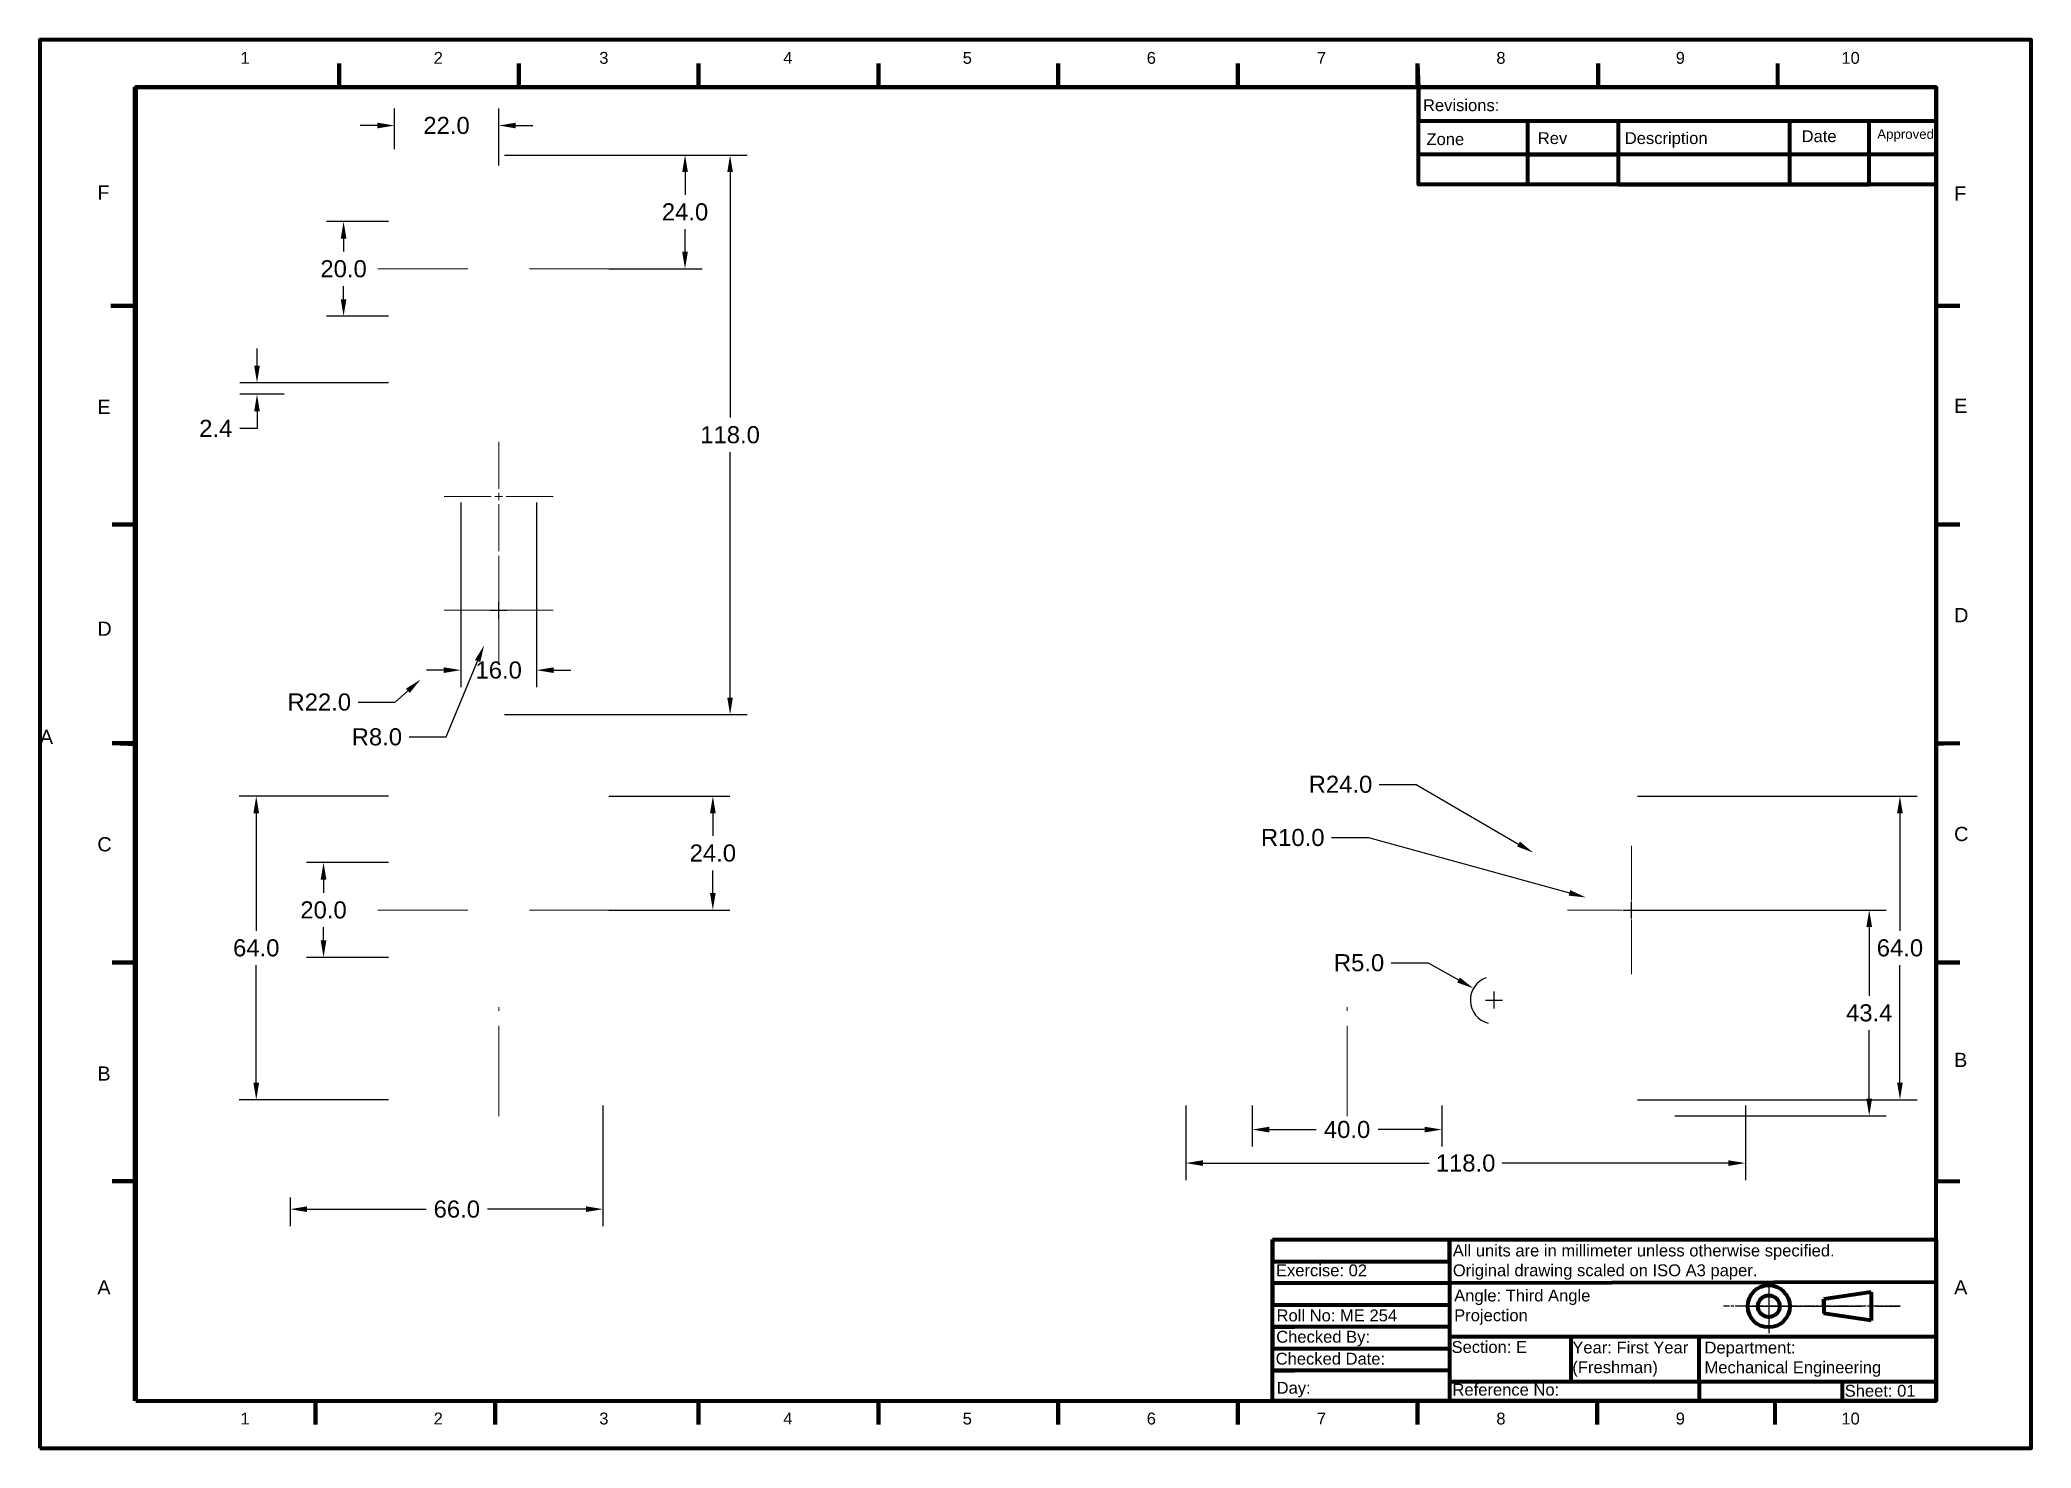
# Paper-space layout 'Layout1' of a CAD drawing. Header units: millimetres. Extents: x -5 to 415, y -10 to 287.
import ezdxf

# ---------------------------------------------------------------- set-up
doc = ezdxf.new("R2010")
doc.units = ezdxf.units.MM
doc.linetypes.add('ACAD_ISO08W100', pattern=[36, 24, -3, 6, -3])
doc.linetypes.add('CENTER2', pattern=[28.575000000000003, 19.05, -3.175, 3.175, -3.175])
doc.layers.get('0').update_dxf_attribs({"color": 250})
for name, color, linetype, lineweight in [('Border', 250, 'Continuous', 70), ('Centre', 1, 'CENTER2', 15), ('Dim', 251, 'Continuous', 15)]:
    doc.layers.add(name, color=color, linetype=linetype, lineweight=lineweight)
doc.layers.add('proj', color=1, linetype='ACAD_ISO08W100')
doc.styles.get("Standard").update_dxf_attribs({"font": 'arial.ttf'})
doc.dimstyles.get("Standard").update_dxf_attribs({"dimscale": 20, "dimtxt": 0.18, "dimasz": 0.18, "dimexe": 0.18, "dimexo": 0.0625, "dimgap": 0.09, "dimtad": 0, "dimtih": 1, "dimtoh": 1, "dimdec": 1, "dimzin": 0, "dimdsep": 46, "dimtxsty": 'Standard', "dimcen": 0.09, "dimadec": 0, "dimazin": 0, "dimtfac": 1, "dimtdec": 1, "dimtofl": 0, "dimtmove": 0, "dimatfit": 3, "dimfxl": 1, "dimtolj": 1, "dimtzin": 0, "dimarcsym": 0})

# ---------------------------------------------------------------- blocks, each defined once
blk = doc.blocks.new('*U13')
at = {"layer": 'Centre', "color": 0, "linetype": 'CENTER2', "transparency": 16777216}
for p, q in [((0, 1.6), (0, 11.5)), ((-11.5, 0), (-1.6, 0)), ((1.6, 0), (11.5, 0)), ((0, -11.5), (0, -1.6))]:
    blk.add_line(p, q, dxfattribs=at)
at = {"layer": 'Centre', "color": 0, "linetype": 'Continuous', "transparency": 16777216}
for p, q in [((-0.8, 0), (0.8, 0)), ((0, -0.8), (0, 0.8))]:
    blk.add_line(p, q, dxfattribs=at)
blk = doc.blocks.new('*U14')
at = {"layer": 'Centre', "color": 0, "linetype": 'CENTER2', "transparency": 16777216}
for p, q in [((0, 1.6), (0, 11.5)), ((-11.5, 0), (-1.6, 0)), ((1.6, 0), (11.5, 0)), ((0, -11.5), (0, -1.6))]:
    blk.add_line(p, q, dxfattribs=at)
at = {"layer": 'Centre', "color": 0, "linetype": 'Continuous', "transparency": 16777216}
for p, q in [((-0.8, 0), (0.8, 0)), ((0, -0.8), (0, 0.8))]:
    blk.add_line(p, q, dxfattribs=at)
blk = doc.blocks.new('*U15')
at = {"layer": 'Centre', "color": 0, "linetype": 'CENTER2', "transparency": 16777216}
for p, q in [((0, 2), (0, 13.5)), ((-13.5, 0), (-2, 0)), ((2, 0), (13.5, 0)), ((0, -13.5), (0, -2))]:
    blk.add_line(p, q, dxfattribs=at)
at = {"layer": 'Centre', "color": 0, "linetype": 'Continuous', "transparency": 16777216}
for p, q in [((-1, 0), (1, 0)), ((0, -1), (0, 1))]:
    blk.add_line(p, q, dxfattribs=at)
blk = doc.blocks.new('*U16')
at = {"layer": 'Centre', "color": 0, "linetype": 'CENTER2', "transparency": 16777216}
blk.add_line((-9.500000000000028, 0), (9.500000000000028, 0), dxfattribs=at)
blk = doc.blocks.new('*U17')
at = {"layer": 'Centre', "color": 0, "linetype": 'CENTER2', "transparency": 16777216}
blk.add_line((-9.500000000000028, 0), (9.500000000000028, 0), dxfattribs=at)
blk = doc.blocks.new('*U18')
at = {"layer": 'Centre', "color": 0, "linetype": 'CENTER2', "transparency": 16777216}
blk.add_line((-9.500000000000028, 0), (9.500000000000028, 0), dxfattribs=at)
blk = doc.blocks.new('*U19')
at = {"layer": 'Centre', "color": 0, "linetype": 'CENTER2', "transparency": 16777216}
blk.add_line((-9.500000000000028, 0), (9.500000000000028, 0), dxfattribs=at)
blk = doc.blocks.new('*U20')
at = {"layer": 'Centre', "color": 0, "linetype": 'CENTER2', "transparency": 16777216}
blk.add_line((0, -11.5), (0, 11.5), dxfattribs=at)
blk = doc.blocks.new('*U21')
at = {"layer": 'Centre', "color": 0, "linetype": 'CENTER2', "transparency": 16777216}
blk.add_line((0, -11.5), (0, 11.5), dxfattribs=at)
blk = doc.blocks.new('*D22')
at = {"layer": 'Defpoints', "color": 0, "transparency": 16777216}
for p in [(91.77911312915788, 262.7002336764764), (91.77911312915788, 144.7002336764763), (140.583523173861, 144.7002336764763)]:
    blk.add_point(p, dxfattribs=at)
at = {"layer": 'Dim', "color": 0, "lineweight": -2, "transparency": 16777216}
for p, q in [((93.02911312915788, 262.7002336764764), (144.183523173861, 262.7002336764764)), ((140.583523173861, 259.1002336764764), (140.583523173861, 207.3382964322745)), ((140.583523173861, 148.3002336764763), (140.583523173861, 200.0621709206783)), ((93.02911312915788, 144.7002336764763), (144.183523173861, 144.7002336764763))]:
    blk.add_line(p, q, dxfattribs=at)
at = {"layer": 'Dim', "color": 0, "transparency": 16777216}
for points in [[(139.983523173861, 259.1002336764764), (141.183523173861, 259.1002336764764), (140.583523173861, 262.7002336764764)], [(139.983523173861, 148.3002336764763), (141.183523173861, 148.3002336764763), (140.583523173861, 144.7002336764763)]]:
    blk.add_solid(points, dxfattribs=at)
at = {"layer": 'Dim', "color": 0, "transparency": 16777216, "insert": (140.583523173861, 203.7002336764763), "char_height": 3.6, "attachment_point": 5}
blk.add_mtext('\\A1;118.0', dxfattribs=at)
blk = doc.blocks.new('*D23')
at = {"layer": 'Defpoints', "color": 0, "transparency": 16777216}
for p in [(113.7791131291579, 262.7002336764764), (113.7791131291579, 238.7002336764764), (131.0835231738611, 238.7002336764764)]:
    blk.add_point(p, dxfattribs=at)
at = {"layer": 'Dim', "color": 0, "lineweight": -2, "transparency": 16777216}
for p, q in [((115.0291131291579, 262.7002336764764), (134.6835231738611, 262.7002336764764)), ((131.0835231738611, 259.1002336764764), (131.0835231738611, 254.3382964322745)), ((131.0835231738611, 242.3002336764764), (131.0835231738611, 247.0621709206783)), ((115.0291131291579, 238.7002336764764), (134.6835231738611, 238.7002336764764))]:
    blk.add_line(p, q, dxfattribs=at)
at = {"layer": 'Dim', "color": 0, "transparency": 16777216}
for points in [[(130.4835231738611, 259.1002336764764), (131.6835231738611, 259.1002336764764), (131.0835231738611, 262.7002336764764)], [(130.4835231738611, 242.3002336764764), (131.6835231738611, 242.3002336764764), (131.0835231738611, 238.7002336764764)]]:
    blk.add_solid(points, dxfattribs=at)
at = {"layer": 'Dim', "color": 0, "transparency": 16777216, "insert": (131.0835231738612, 250.7002336764763), "char_height": 3.6, "attachment_point": 5}
blk.add_mtext('\\A1;24.0', dxfattribs=at)
blk = doc.blocks.new('*D24')
at = {"layer": 'Defpoints', "color": 0, "transparency": 16777216}
for p in [(69.77911312915788, 248.7002336764764), (59.06471936694453, 228.7002336764764), (69.77911312915788, 228.7002336764764)]:
    blk.add_point(p, dxfattribs=at)
at = {"layer": 'Dim', "color": 0, "lineweight": -2, "transparency": 16777216}
for p, q in [((68.52911312915788, 248.7002336764764), (55.46471936694452, 248.7002336764764)), ((59.06471936694452, 245.1002336764764), (59.06471936694452, 242.3382964322745)), ((59.06471936694453, 232.3002336764764), (59.06471936694453, 235.0621709206783)), ((68.52911312915788, 228.7002336764764), (55.46471936694453, 228.7002336764764))]:
    blk.add_line(p, q, dxfattribs=at)
at = {"layer": 'Dim', "color": 0, "transparency": 16777216}
for points in [[(58.46471936694452, 245.1002336764764), (59.66471936694452, 245.1002336764764), (59.06471936694452, 248.7002336764764)], [(58.46471936694453, 232.3002336764764), (59.66471936694453, 232.3002336764764), (59.06471936694453, 228.7002336764764)]]:
    blk.add_solid(points, dxfattribs=at)
at = {"layer": 'Dim', "color": 0, "transparency": 16777216, "insert": (59.06471936694458, 238.7002336764763), "char_height": 3.6, "attachment_point": 5}
blk.add_mtext('\\A1;20.0', dxfattribs=at)
blk = doc.blocks.new('*D25')
at = {"layer": 'Defpoints', "color": 0, "transparency": 16777216}
for p in [(83.77911312915785, 190.7002336764763), (99.77911312915785, 190.7002336764763), (99.77911312915785, 154.0732923015188)]:
    blk.add_point(p, dxfattribs=at)
at = {"layer": 'Dim', "color": 0, "lineweight": -2, "transparency": 16777216}
for p, q in [((83.77911312915785, 189.4502336764763), (83.77911312915785, 150.4732923015189)), ((99.77911312915785, 189.4502336764763), (99.77911312915785, 150.4732923015189)), ((80.17911312915786, 154.0732923015188), (76.57911312915785, 154.0732923015188)), ((103.3791131291578, 154.0732923015188), (106.9791131291579, 154.0732923015188))]:
    blk.add_line(p, q, dxfattribs=at)
at = {"layer": 'Dim', "color": 0, "transparency": 16777216}
for points in [[(80.17911312915786, 154.6732923015188), (80.17911312915786, 153.4732923015189), (83.77911312915785, 154.0732923015188)], [(103.3791131291578, 154.6732923015188), (103.3791131291578, 153.4732923015189), (99.77911312915785, 154.0732923015188)]]:
    blk.add_solid(points, dxfattribs=at)
at = {"layer": 'Dim', "color": 0, "transparency": 16777216, "insert": (91.77911312915785, 154.0732923015188), "char_height": 3.6, "attachment_point": 5}
blk.add_mtext('\\A1;16.0', dxfattribs=at)
blk = doc.blocks.new('*D26')
at = {"layer": 'Defpoints', "color": 0, "transparency": 16777216}
for p in [(91.77911312915785, 166.7002336764762), (88.70919128948877, 159.3127050032106)]:
    blk.add_point(p, dxfattribs=at)
at = {"layer": 'Dim', "color": 0, "lineweight": -2, "transparency": 16777216}
for p, q in [((91.77911312915785, 164.9002336764762), (91.77911312915785, 168.5002336764763)), ((89.97911312915784, 166.7002336764762), (93.57911312915783, 166.7002336764763)), ((80.67925823641428, 139.9892942546207), (87.3277264616377, 155.988317100241)), ((72.8837602827988, 139.9892942546207), (80.67925823641428, 139.9892942546207))]:
    blk.add_line(p, q, dxfattribs=at)
at = {"layer": 'Dim', "color": 0, "transparency": 16777216}
blk.add_solid([(86.77366181114277, 156.2185612382162), (87.88179111213263, 155.7580729622658), (88.70919128948877, 159.3127050032106)], dxfattribs=at)
at = {"layer": 'Dim', "color": 0, "transparency": 16777216, "insert": (66.09017228825583, 139.9892942546207), "char_height": 3.6, "attachment_point": 5}
blk.add_mtext('\\A1;R8.0', dxfattribs=at)
blk = doc.blocks.new('*D27')
at = {"layer": 'Defpoints', "color": 0, "transparency": 16777216}
for p in [(91.77911312915786, 166.7002336764763), (75.31498999501383, 152.1080217323006)]:
    blk.add_point(p, dxfattribs=at)
at = {"layer": 'Dim', "color": 0, "lineweight": -2, "transparency": 16777216}
for p, q in [((91.77911312915786, 164.9002336764763), (91.77911312915788, 168.5002336764763)), ((89.97911312915787, 166.7002336764763), (93.57911312915789, 166.7002336764763)), ((62.13123356113301, 147.3323887323882), (69.92673151474816, 147.3323887323882)), ((69.92673151474816, 147.3323887323882), (72.62086075488119, 149.7202052323445))]:
    blk.add_line(p, q, dxfattribs=at)
at = {"layer": 'Dim', "color": 0, "transparency": 16777216}
blk.add_solid([(72.22289133822187, 150.1692267723666), (73.01883017154054, 149.2711836923224), (75.31498999501383, 152.1080217323006)], dxfattribs=at)
at = {"layer": 'Dim', "color": 0, "transparency": 16777216, "insert": (53.93914624871829, 147.3323887323882), "char_height": 3.6, "attachment_point": 5}
blk.add_mtext('\\A1;R22.0', dxfattribs=at)
blk = doc.blocks.new('*D28')
at = {"layer": 'Defpoints', "color": 0, "transparency": 16777216}
for p in [(91.77911312915714, 268.9279830417875), (69.77911312915734, 262.7002336764768), (91.77911312915714, 259.2632166502075)]:
    blk.add_point(p, dxfattribs=at)
at = {"layer": 'Dim', "color": 0, "lineweight": -2, "transparency": 16777216}
for p, q in [((66.17911312915734, 268.9279830417875), (62.57911312915734, 268.9279830417875)), ((69.77911312915734, 263.9502336764768), (69.77911312915734, 272.5279830417875)), ((91.77911312915714, 260.5132166502075), (91.77911312915714, 272.5279830417875)), ((95.37911312915713, 268.9279830417875), (98.97911312915714, 268.9279830417875))]:
    blk.add_line(p, q, dxfattribs=at)
at = {"layer": 'Dim', "color": 0, "transparency": 16777216}
for points in [[(66.17911312915734, 269.5279830417875), (66.17911312915734, 268.3279830417874), (69.77911312915734, 268.9279830417875)], [(95.37911312915713, 269.5279830417875), (95.37911312915713, 268.3279830417874), (91.77911312915714, 268.9279830417875)]]:
    blk.add_solid(points, dxfattribs=at)
at = {"layer": 'Dim', "color": 0, "transparency": 16777216, "insert": (80.77911312915724, 268.9279830417875), "char_height": 3.6, "attachment_point": 5}
blk.add_mtext('\\A1;22.0', dxfattribs=at)
blk = doc.blocks.new('*D29')
at = {"layer": 'Defpoints', "color": 0, "transparency": 16777216}
for p in [(69.77911312915788, 127.490713100285), (40.64598780201483, 63.49071310028514), (69.77911312915788, 63.49071310028515)]:
    blk.add_point(p, dxfattribs=at)
at = {"layer": 'Dim', "color": 0, "lineweight": -2, "transparency": 16777216}
for p, q in [((68.52911312915788, 127.490713100285), (37.04598780201481, 127.490713100285)), ((40.64598780201482, 123.890713100285), (40.64598780201482, 99.12877585608317)), ((40.64598780201483, 67.09071310028514), (40.64598780201482, 91.85265034448697)), ((68.52911312915788, 63.49071310028515), (37.04598780201483, 63.49071310028514))]:
    blk.add_line(p, q, dxfattribs=at)
at = {"layer": 'Dim', "color": 0, "transparency": 16777216}
for points in [[(40.04598780201481, 123.890713100285), (41.24598780201482, 123.890713100285), (40.64598780201482, 127.490713100285)], [(40.04598780201483, 67.09071310028514), (41.24598780201483, 67.09071310028514), (40.64598780201483, 63.49071310028514)]]:
    blk.add_solid(points, dxfattribs=at)
at = {"layer": 'Dim', "color": 0, "transparency": 16777216, "insert": (40.64598780201484, 95.49071310028503), "char_height": 3.6, "attachment_point": 5}
blk.add_mtext('\\A1;64.0', dxfattribs=at)
blk = doc.blocks.new('*D30')
at = {"layer": 'Defpoints', "color": 0, "transparency": 16777216}
for p in [(69.77911312915788, 113.4907131002851), (54.83412419004869, 93.49071310028509), (69.77911312915788, 93.49071310028509)]:
    blk.add_point(p, dxfattribs=at)
at = {"layer": 'Dim', "color": 0, "lineweight": -2, "transparency": 16777216}
for p, q in [((68.52911312915788, 113.4907131002851), (51.23412419004868, 113.4907131002851)), ((54.83412419004869, 109.8907131002851), (54.83412419004869, 107.1287758560832)), ((54.83412419004869, 97.0907131002851), (54.83412419004869, 99.85265034448703)), ((68.52911312915788, 93.49071310028509), (51.23412419004869, 93.49071310028509))]:
    blk.add_line(p, q, dxfattribs=at)
at = {"layer": 'Dim', "color": 0, "transparency": 16777216}
for points in [[(54.23412419004869, 109.8907131002851), (55.43412419004869, 109.8907131002851), (54.83412419004868, 113.4907131002851)], [(54.23412419004869, 97.0907131002851), (55.43412419004869, 97.0907131002851), (54.83412419004869, 93.49071310028509)]]:
    blk.add_solid(points, dxfattribs=at)
at = {"layer": 'Dim', "color": 0, "transparency": 16777216, "insert": (54.8341241900487, 103.4907131002851), "char_height": 3.6, "attachment_point": 5}
blk.add_mtext('\\A1;20.0', dxfattribs=at)
blk = doc.blocks.new('*D31')
at = {"layer": 'Defpoints', "color": 0, "transparency": 16777216}
for p in [(113.7791131291579, 127.4907131002852), (113.7791131291579, 103.4907131002851), (136.9481394293883, 103.4907131002851)]:
    blk.add_point(p, dxfattribs=at)
at = {"layer": 'Dim', "color": 0, "lineweight": -2, "transparency": 16777216}
for p, q in [((115.0291131291579, 127.4907131002852), (140.5481394293883, 127.4907131002852)), ((136.9481394293883, 123.8907131002852), (136.9481394293883, 119.1287758560832)), ((136.9481394293883, 107.0907131002851), (136.9481394293883, 111.8526503444871)), ((115.0291131291579, 103.4907131002851), (140.5481394293883, 103.4907131002851))]:
    blk.add_line(p, q, dxfattribs=at)
at = {"layer": 'Dim', "color": 0, "transparency": 16777216}
for points in [[(136.3481394293883, 123.8907131002852), (137.5481394293883, 123.8907131002852), (136.9481394293883, 127.4907131002852)], [(136.3481394293883, 107.0907131002851), (137.5481394293883, 107.0907131002851), (136.9481394293883, 103.4907131002851)]]:
    blk.add_solid(points, dxfattribs=at)
at = {"layer": 'Dim', "color": 0, "transparency": 16777216, "insert": (136.9481394293883, 115.4907131002851), "char_height": 3.6, "attachment_point": 5}
blk.add_mtext('\\A1;24.0', dxfattribs=at)
blk = doc.blocks.new('*D32')
at = {"layer": 'Defpoints', "color": 0, "transparency": 16777216}
for p in [(113.7791131291578, 63.49071310028512), (47.77911312915714, 44.08225426793818), (113.7791131291578, 40.39770380923984)]:
    blk.add_point(p, dxfattribs=at)
at = {"layer": 'Dim', "color": 0, "lineweight": -2, "transparency": 16777216}
for p, q in [((113.7791131291578, 62.24071310028512), (113.7791131291578, 36.79770380923984)), ((47.77911312915714, 42.83225426793818), (47.77911312915714, 36.79770380923984)), ((51.37911312915714, 40.39770380923984), (76.46681041741327, 40.39770380923984)), ((110.1791131291579, 40.39770380923984), (89.42533702041463, 40.39770380923984))]:
    blk.add_line(p, q, dxfattribs=at)
at = {"layer": 'Dim', "color": 0, "transparency": 16777216}
for points in [[(51.37911312915714, 40.99770380923984), (51.37911312915714, 39.79770380923984), (47.77911312915714, 40.39770380923984)], [(110.1791131291579, 40.99770380923984), (110.1791131291579, 39.79770380923984), (113.7791131291578, 40.39770380923984)]]:
    blk.add_solid(points, dxfattribs=at)
at = {"layer": 'Dim', "color": 0, "transparency": 16777216, "insert": (82.94607371891395, 40.39770380923984), "char_height": 3.6, "attachment_point": 5}
blk.add_mtext('\\A1;66.0', dxfattribs=at)
blk = doc.blocks.new('*D33')
at = {"layer": 'Defpoints', "color": 0, "transparency": 16777216}
for p in [(330.7129907995551, 127.4907131002852), (330.7129907995551, 63.49071310028515), (387.3198942401391, 63.49071310028516)]:
    blk.add_point(p, dxfattribs=at)
at = {"layer": 'Dim', "color": 0, "lineweight": -2, "transparency": 16777216}
for p, q in [((331.9629907995551, 127.4907131002852), (390.9198942401391, 127.4907131002852)), ((387.3198942401391, 123.8907131002852), (387.3198942401391, 99.12877585608327)), ((387.3198942401391, 67.09071310028516), (387.3198942401391, 91.85265034448707)), ((331.9629907995551, 63.49071310028515), (390.9198942401391, 63.49071310028516))]:
    blk.add_line(p, q, dxfattribs=at)
at = {"layer": 'Dim', "color": 0, "transparency": 16777216}
for points in [[(386.7198942401391, 123.8907131002852), (387.9198942401391, 123.8907131002852), (387.3198942401391, 127.4907131002852)], [(386.7198942401391, 67.09071310028516), (387.9198942401391, 67.09071310028516), (387.3198942401391, 63.49071310028516)]]:
    blk.add_solid(points, dxfattribs=at)
at = {"layer": 'Dim', "color": 0, "transparency": 16777216, "insert": (387.319894240139, 95.49071310028503), "char_height": 3.6, "attachment_point": 5}
blk.add_mtext('\\A1;64.0', dxfattribs=at)
blk = doc.blocks.new('*D34')
at = {"layer": 'Defpoints', "color": 0, "transparency": 16777216}
for p in [(330.7129907995555, 103.4907131002851), (338.5957203036729, 60.08225426793815), (380.839774323301, 60.08225426793815)]:
    blk.add_point(p, dxfattribs=at)
at = {"layer": 'Dim', "color": 0, "lineweight": -2, "transparency": 16777216}
for p, q in [((331.9629907995555, 103.4907131002851), (384.439774323301, 103.4907131002851)), ((380.839774323301, 99.89071310028514), (380.839774323301, 85.42577427074193)), ((380.839774323301, 63.68225426793816), (380.839774323301, 78.14719309748136)), ((339.8457203036729, 60.08225426793815), (384.439774323301, 60.08225426793815))]:
    blk.add_line(p, q, dxfattribs=at)
at = {"layer": 'Dim', "color": 0, "transparency": 16777216}
for points in [[(380.2397743233009, 99.89071310028514), (381.439774323301, 99.89071310028514), (380.839774323301, 103.4907131002851)], [(380.2397743233009, 63.68225426793816), (381.439774323301, 63.68225426793816), (380.839774323301, 60.08225426793815)]]:
    blk.add_solid(points, dxfattribs=at)
at = {"layer": 'Dim', "color": 0, "transparency": 16777216, "insert": (380.8397743233009, 81.78648368411152), "char_height": 3.6, "attachment_point": 5}
blk.add_mtext('\\A1;43.4', dxfattribs=at)
blk = doc.blocks.new('*D35')
at = {"layer": 'Defpoints', "color": 0, "transparency": 16777216}
for p in [(236.712990799555, 63.49071310028512), (354.712990799555, 63.49071310028512), (236.712990799555, 50.11700167958895)]:
    blk.add_point(p, dxfattribs=at)
at = {"layer": 'Dim', "color": 0, "lineweight": -2, "transparency": 16777216}
for p, q in [((236.712990799555, 62.24071310028512), (236.712990799555, 46.51700167958895)), ((354.712990799555, 62.24071310028512), (354.712990799555, 46.51700167958895)), ((240.312990799555, 50.11700167958895), (288.0144914816832, 50.11700167958895)), ((351.112990799555, 50.11700167958895), (303.4114901174268, 50.11700167958895))]:
    blk.add_line(p, q, dxfattribs=at)
at = {"layer": 'Dim', "color": 0, "transparency": 16777216}
for points in [[(240.312990799555, 50.71700167958895), (240.312990799555, 49.51700167958895), (236.712990799555, 50.11700167958895)], [(351.112990799555, 50.71700167958895), (351.112990799555, 49.51700167958895), (354.712990799555, 50.11700167958895)]]:
    blk.add_solid(points, dxfattribs=at)
at = {"layer": 'Dim', "color": 0, "transparency": 16777216, "insert": (295.712990799555, 50.11700167958895), "char_height": 3.6, "attachment_point": 5}
blk.add_mtext('\\A1;118.0', dxfattribs=at)
blk = doc.blocks.new('*D36')
at = {"layer": 'Defpoints', "color": 0, "transparency": 16777216}
for p in [(250.712990799555, 63.49071310028512), (290.712990799555, 63.49071310028512), (250.712990799555, 57.18750666411449)]:
    blk.add_point(p, dxfattribs=at)
at = {"layer": 'Dim', "color": 0, "lineweight": -2, "transparency": 16777216}
for p, q in [((250.712990799555, 62.24071310028512), (250.712990799555, 53.58750666411449)), ((290.712990799555, 62.24071310028512), (290.712990799555, 53.58750666411449)), ((254.312990799555, 57.18750666411449), (264.1711081256122, 57.18750666411449)), ((287.112990799555, 57.18750666411449), (277.2548734734977, 57.18750666411449))]:
    blk.add_line(p, q, dxfattribs=at)
at = {"layer": 'Dim', "color": 0, "transparency": 16777216}
for points in [[(254.312990799555, 57.7875066641145), (254.312990799555, 56.58750666411449), (250.712990799555, 57.18750666411449)], [(287.112990799555, 57.7875066641145), (287.112990799555, 56.58750666411449), (290.712990799555, 57.18750666411449)]]:
    blk.add_solid(points, dxfattribs=at)
at = {"layer": 'Dim', "color": 0, "transparency": 16777216, "insert": (270.712990799555, 57.18750666411449), "char_height": 3.6, "attachment_point": 5}
blk.add_mtext('\\A1;40.0', dxfattribs=at)
blk = doc.blocks.new('*D37')
at = {"layer": 'Defpoints', "color": 0, "transparency": 16777216}
for p in [(309.9844081581684, 115.5872358105191), (330.712990799555, 103.4907131002851)]:
    blk.add_point(p, dxfattribs=at)
at = {"layer": 'Dim', "color": 0, "lineweight": -2, "transparency": 16777216}
for p, q in [((277.5175842963973, 129.9846145074944), (285.3130822500128, 129.9846145074944)), ((285.3130822500128, 129.9846145074944), (306.8751207619604, 117.4017142170543)), ((330.712990799555, 101.6907131002851), (330.712990799555, 105.2907131002851)), ((328.9129907995549, 103.4907131002851), (332.5129907995549, 103.4907131002851))]:
    blk.add_line(p, q, dxfattribs=at)
at = {"layer": 'Dim', "color": 0, "transparency": 16777216}
blk.add_solid([(307.1775338297163, 117.9199287830889), (306.5727076942046, 116.8834996510196), (309.9844081581684, 115.5872358105191)], dxfattribs=at)
at = {"layer": 'Dim', "color": 0, "transparency": 16777216, "insert": (269.3254969839826, 129.9846145074944), "char_height": 3.6, "attachment_point": 5}
blk.add_mtext('\\A1;R24.0', dxfattribs=at)
blk = doc.blocks.new('*D38')
at = {"layer": 'Defpoints', "color": 0, "transparency": 16777216}
for p in [(321.0717021249858, 106.1450591013979), (330.712990799555, 103.490713100285)]:
    blk.add_point(p, dxfattribs=at)
at = {"layer": 'Dim', "color": 0, "lineweight": -2, "transparency": 16777216}
for p, q in [((267.4466052745198, 118.762419360025), (275.2421032281352, 118.762419360025)), ((275.2421032281352, 118.762419360025), (317.6008382021408, 107.1006236617985)), ((330.712990799555, 101.6907131002851), (330.712990799555, 105.290713100285)), ((328.912990799555, 103.4907131002851), (332.512990799555, 103.490713100285))]:
    blk.add_line(p, q, dxfattribs=at)
at = {"layer": 'Dim', "color": 0, "transparency": 16777216}
blk.add_solid([(317.7600989622076, 107.6791009822727), (317.4415774420741, 106.5221463413244), (321.0717021249858, 106.1450591013979)], dxfattribs=at)
at = {"layer": 'Dim', "color": 0, "transparency": 16777216, "insert": (259.254517962105, 118.762419360025), "char_height": 3.6, "attachment_point": 5}
blk.add_mtext('\\A1;R10.0', dxfattribs=at)
blk = doc.blocks.new('*D39')
at = {"layer": 'Defpoints', "color": 0, "transparency": 16777216}
for p in [(297.3631426392797, 86.95623961252343), (301.712990799555, 84.49071310028512)]:
    blk.add_point(p, dxfattribs=at)
at = {"layer": 'Dim', "color": 0, "lineweight": -2, "transparency": 16777216}
for p, q in [((280.0347633418226, 92.35954814772866), (287.8302612954387, 92.35954814772866)), ((287.8302612954387, 92.35954814772866), (294.2312519638816, 88.73141870133502)), ((299.912990799555, 84.49071310028513), (303.512990799555, 84.49071310028515)), ((301.712990799555, 82.6907131002851), (301.712990799555, 86.29071310028512))]:
    blk.add_line(p, q, dxfattribs=at)
blk.add_arc((301.712990799555, 84.49071310028512), 5, 109.2021494917607, 255.6760551217301, dxfattribs=at)
at = {"layer": 'Dim', "color": 0, "transparency": 16777216}
blk.add_solid([(294.5271151453501, 89.25340048056803), (293.9353887824129, 88.209436922102), (297.3631426392797, 86.95623961252343)], dxfattribs=at)
at = {"layer": 'Dim', "color": 0, "transparency": 16777216, "insert": (273.2411753472796, 92.35954814772863), "char_height": 3.6, "attachment_point": 5}
blk.add_mtext('\\A1;R5.0', dxfattribs=at)
blk = doc.blocks.new('*D40')
at = {"layer": 'Defpoints', "color": 0, "transparency": 16777216}
for p in [(69.77911312915788, 214.7002336764764), (40.80614563717758, 212.2632166502077), (47.77911312915715, 212.2632166502077)]:
    blk.add_point(p, dxfattribs=at)
at = {"layer": 'Dim', "color": 0, "lineweight": -2, "transparency": 16777216}
for p, q in [((40.80614563717758, 218.3002336764764), (40.80614563717758, 221.9002336764763)), ((68.52911312915788, 214.7002336764764), (37.20614563717758, 214.7002336764764)), ((46.52911312915715, 212.2632166502077), (37.20614563717758, 212.2632166502077)), ((40.80614563717758, 208.6632166502077), (40.80614563717759, 205.0632166502077)), ((40.80614563717759, 205.0632166502077), (37.20614563717758, 205.0632166502077))]:
    blk.add_line(p, q, dxfattribs=at)
at = {"layer": 'Dim', "color": 0, "transparency": 16777216}
for points in [[(40.20614563717758, 218.3002336764764), (41.40614563717758, 218.3002336764764), (40.80614563717758, 214.7002336764764)], [(40.20614563717758, 208.6632166502077), (41.40614563717758, 208.6632166502077), (40.80614563717758, 212.2632166502077)]]:
    blk.add_solid(points, dxfattribs=at)
at = {"layer": 'Dim', "color": 0, "transparency": 16777216, "insert": (32.10573636023357, 205.0632166502077), "char_height": 3.6, "attachment_point": 5}
blk.add_mtext('\\A1;2.4', dxfattribs=at)

psp = doc.layouts.get("Layout1")

# ---------------------------------------------------------------- linework, layer by layer
at = {"layer": 'Border'}
for p, q in [((58.15434359475548, 276.9999480160423), (58.15434359475548, 281.9999480160423)), ((58.15434359475548, 281.9999480160423), (58.15434359475548, 276.9999480160423)), ((96.05434359475548, 276.9999480160423), (96.05434359475548, 281.9999480160423)), ((96.05434359475548, 281.9999480160423), (96.05434359475555, 276.9999480160423)), ((133.9543435947556, 276.9999480160423), (133.9543435947556, 281.9999480160423)), ((133.9543435947556, 281.9999480160423), (133.9543435947556, 276.9999480160423)), ((171.8543435947556, 276.9999480160423), (171.8543435947556, 281.9999480160423)), ((171.8543435947556, 281.9999480160423), (171.8543435947556, 276.9999480160423)), ((209.7543435947556, 276.9999480160423), (209.7543435947556, 281.9999480160423)), ((209.7543435947556, 281.9999480160423), (209.7543435947556, 276.9999480160423)), ((247.6543435947556, 276.9999480160423), (247.6543435947556, 281.9999480160423)), ((247.6543435947556, 281.9999480160423), (247.6543435947556, 276.9999480160423)), ((285.5543435947556, 276.9999480160423), (285.5543435947556, 281.9999480160423)), ((285.5543435947556, 281.9999480160423), (285.7999761861254, 276.9999480160423)), ((323.6999761861254, 276.9999480160423), (323.6999761861254, 281.9999480160423)), ((323.6999761861254, 281.9999480160423), (323.6999761861254, 276.9999480160423)), ((361.5999761861254, 276.9999480160423), (361.5999761861254, 281.9999480160423)), ((15.0000417203446, 276.9999480160423), (15.0000417203446, 4.562225490012395e-05)), ((15.0000417203446, 276.9999480160423), (394.9651755589402, 276.9999480160422)), ((15.0000417203446, 276.9999480160422), (15.0000417203446, 230.8999480160422)), ((15.25434359475548, 276.9999480160423), (394.9651755589402, 276.9999480160423)), ((15.25434359475548, 276.9999480160423), (53.15434359475548, 276.9999480160423)), ((53.15434359475548, 276.9999480160423), (58.15434359475548, 276.9999480160423)), ((58.15434359475548, 276.9999480160423), (96.05434359475548, 276.9999480160423)), ((96.05434359475555, 276.9999480160423), (133.9543435947556, 276.9999480160423)), ((133.9543435947556, 276.9999480160423), (171.8543435947556, 276.9999480160423)), ((171.8543435947556, 276.9999480160423), (209.7543435947556, 276.9999480160423)), ((209.7543435947556, 276.9999480160423), (247.6543435947556, 276.9999480160423)), ((247.6543435947556, 276.9999480160423), (285.5543435947556, 276.9999480160423)), ((285.7999761861254, 276.9999480160423), (323.6999761861254, 276.9999480160423)), ((323.6999761861254, 276.9999480160423), (361.5999761861254, 276.9999480160423)), ((394.9651755589402, 276.9999480160422), (394.9651755589402, 230.8999480160422)), ((327.8999761861255, 269.8999480160422), (327.8999761861255, 256.4999480160423)), ((364.0999761861254, 256.4999480160423), (364.0999761861254, 269.8999480160422)), ((380.7999761861254, 256.4999480160423), (380.7999761861254, 269.8999480160422)), ((394.9651755589402, 269.8999480160422), (394.9651755589402, 262.7999480160422)), ((394.9651755589402, 262.7999480160422), (285.7999761861254, 262.7999480160422)), ((308.7999761861254, 262.7999480160422), (327.8999761861255, 262.7999480160422)), ((327.8999761861255, 256.4999480160423), (364.0999761861254, 256.4999480160423)), ((364.0999761861254, 256.4999480160423), (380.7999761861254, 256.4999480160423)), ((15.0000417203446, 230.8999480160422), (10.0000417203446, 230.8999480160422)), ((10.0000417203446, 230.8999480160422), (15.25434359475548, 230.8999480160422)), ((15.25434359475548, 230.8999480160422), (15.25434359475548, 184.7999480160422)), ((394.9651755589402, 230.8999480160422), (399.9651755589402, 230.8999480160422)), ((399.9651755589402, 230.8999480160422), (394.9651755589402, 230.8999480160421)), ((394.9651755589402, 230.8999480160421), (394.9651755589402, 184.7999480160422)), ((15.25434359475548, 184.7999480160422), (10.25434359475548, 184.7999480160422)), ((10.25434359475548, 184.7999480160422), (15.25434359475548, 184.7999480160422)), ((15.25434359475548, 184.7999480160422), (15.25434359475548, 138.6999480160422)), ((394.9651755589402, 184.7999480160422), (399.9651755589402, 184.7999480160422)), ((399.9651755589402, 184.7999480160422), (394.9651755589402, 184.7999480160422)), ((394.9651755589402, 184.7999480160422), (394.9651755589402, 138.6999480160422)), ((15.25434359475548, 138.6999480160422), (10.25434359475548, 138.6999480160422)), ((10.25434359475548, 138.6999480160422), (15.25434359475548, 138.4999968191486)), ((394.9651755589402, 138.6999480160422), (399.9651755589402, 138.6999480160422)), ((399.9651755589402, 138.6999480160422), (394.9651755589402, 138.4999968191486)), ((15.25434359475548, 138.4999968191486), (15.25434359475548, 92.39999681914858)), ((394.9651755589402, 138.4999968191486), (394.9651755589402, 92.39999681914858)), ((15.25434359475548, 92.39999681914858), (10.25434359475548, 92.39999681914858)), ((10.25434359475548, 92.39999681914858), (15.25434359475548, 92.39999681914858)), ((15.25434359475548, 92.39999681914858), (15.25434359475548, 46.29999681914858)), ((394.9651755589402, 92.39999681914858), (399.9651755589402, 92.39999681914858)), ((399.9651755589402, 92.39999681914858), (394.9651755589402, 92.39999681914858)), ((394.9651755589402, 92.39999681914858), (394.9651755589402, 46.29999681914858)), ((15.25434359475548, 46.29999681914858), (10.25434359475548, 46.29999681914858)), ((10.25434359475548, 46.29999681914858), (15.0000417203446, 46.29999681914858)), ((15.0000417203446, 46.29999681914858), (15.25434359475548, 46.29999681914858)), ((394.9651755589402, 46.29999681914858), (399.9651755589402, 46.29999681914858)), ((254.9999761861255, 4.562225490012395e-05), (254.9999761861255, 34.0000456222549)), ((254.9999761861255, 34.0000456222549), (394.9651755589403, 34.00004562225488)), ((254.9999761861255, 34.0000456222549), (254.9999761861255, 29.4000456222549)), ((292.2999761861254, 29.4000456222549), (292.2999761861254, 34.0000456222549)), ((292.2999761861254, 34.0000456222549), (292.2999761861254, 4.562225490012394e-05)), ((394.9651755589403, 34.00004562225489), (394.9651755589404, 4.562225489301852e-05)), ((394.9651755589403, 34.00004562225489), (394.9651755589403, 25.00004562225489)), ((254.9999761861255, 29.4000456222549), (292.2999761861254, 29.4000456222549)), ((292.2999761861254, 24.8000456222549), (254.9999761861254, 24.8000456222549)), ((254.9999761861254, 24.8000456222549), (254.9999761861254, 20.2000456222549)), ((394.9651755589403, 25.0000456222549), (292.2999761861254, 24.8000456222549)), ((381.279208916375, 22.92586047088889), (371.279208916375, 21.42586047088889)), ((371.279208916375, 19.92586047088889), (371.279208916375, 21.42586047088889)), ((371.279208916375, 21.42586047088889), (371.279208916375, 19.92586047088889)), ((381.279208916375, 22.92586047088889), (381.279208916375, 16.92586047088889)), ((394.9651755589403, 25.00004562225489), (394.9651755589403, 13.50004562225489)), ((254.9999761861254, 20.2000456222549), (292.2999761861254, 20.2000456222549)), ((371.279208916375, 19.92586047088889), (371.279208916375, 18.42586047088889)), ((381.279208916375, 16.92586047088889), (371.279208916375, 18.42586047088889)), ((292.2999761861254, 15.6000456222549), (254.9999761861254, 15.6000456222549)), ((254.9999761861254, 15.6000456222549), (259.5999761861254, 15.6000456222549)), ((254.9999761861254, 15.6000456222549), (254.9999761861254, 11.0000456222549)), ((394.9651755589404, 13.50004562225507), (292.2999761861254, 13.5000456222549)), ((344.9999761861255, 13.5000456222549), (317.8999761861255, 13.50004562225491)), ((317.8999761861255, 13.50004562225491), (317.8999761861255, 4.000045622254902)), ((344.9999761861255, 4.000045622254902), (344.9999761861255, 13.5000456222549)), ((394.9651755589404, 13.50004562225489), (394.9651755589404, 4.000045622254886)), ((254.9999761861254, 11.0000456222549), (292.2999761861254, 11.0000456222549)), ((292.2999761861254, 6.400045622254902), (254.9999761861254, 6.400045622254902)), ((254.9999761861254, 6.400045622254902), (259.5999761861254, 6.400045622254902)), ((15.25434359475548, 4.562225490012395e-05), (53.15434359475549, 4.562225490012395e-05)), ((53.15434359475549, 4.562225490012395e-05), (53.15434359475549, -4.9999543777451)), ((53.15434359475549, -4.9999543777451), (53.15434359475549, 4.562225490012395e-05)), ((53.15434359475549, 4.562225490012395e-05), (91.0543435947555, 4.562225490012395e-05)), ((91.0543435947555, 4.562225490012395e-05), (91.0543435947555, -4.9999543777451)), ((91.0543435947555, -4.9999543777451), (91.0543435947555, 4.562225490012395e-05)), ((91.0543435947555, 4.562225490012395e-05), (128.9543435947555, 4.562225490012395e-05)), ((128.9543435947555, 4.562225490012395e-05), (133.9543435947555, 4.562225490012395e-05)), ((133.9543435947555, 4.562225490012395e-05), (133.9543435947555, -4.9999543777451)), ((133.9543435947555, -4.9999543777451), (133.9543435947555, 4.562225490012395e-05)), ((133.9543435947555, 4.562225490012395e-05), (171.8543435947555, 4.562225490012395e-05)), ((171.8543435947555, 4.562225490012395e-05), (171.8543435947555, -4.9999543777451)), ((171.8543435947555, -4.9999543777451), (171.8543435947555, 4.562225490012395e-05)), ((171.8543435947555, 4.562225490012395e-05), (209.7543435947555, 4.562225490012395e-05)), ((209.7543435947555, 4.562225490012395e-05), (209.7543435947555, -4.9999543777451)), ((209.7543435947555, -4.9999543777451), (209.7543435947555, 4.562225490012395e-05)), ((209.7543435947555, 4.562225490012395e-05), (247.6543435947555, 4.562225490012395e-05)), ((247.6543435947555, 4.562225490012395e-05), (247.6543435947555, -4.9999543777451)), ((247.6543435947555, -4.9999543777451), (247.6543435947555, 4.562225490012395e-05)), ((247.6543435947555, 4.562225490012395e-05), (285.5543435947555, 4.562225490012395e-05)), ((394.9651755589404, 4.562225488334711e-05), (254.9999761861255, 4.562225490012395e-05)), ((285.5543435947555, 4.562225490012395e-05), (285.5543435947555, -4.9999543777451)), ((285.5543435947555, -4.9999543777451), (285.5543435947555, 4.562225490012395e-05)), ((285.5543435947555, 4.562225490012395e-05), (323.4543435947555, 4.562225490012395e-05)), ((394.9651755589404, 4.000045622255073), (292.2999761861254, 4.000045622254902)), ((323.4543435947555, 4.562225490012395e-05), (323.4543435947555, -4.9999543777451)), ((323.4543435947555, -4.9999543777451), (323.4543435947555, 4.562225490012395e-05)), ((323.4543435947555, 4.562225490012395e-05), (360.9543435947555, 4.562225490012396e-05)), ((394.9651755589404, 4.000045622254985), (344.9999761861255, 4.000045622254902)), ((344.9999761861255, 4.000045622254902), (344.9999761861255, 4.562225490012395e-05)), ((360.9543435947555, 4.562225490012396e-05), (360.9543435947555, -4.9999543777451)), ((375.1999761861255, 4.562225490190031e-05), (375.1999761861255, 4.000045622254902)), ((394.9651755589404, 4.562225488512347e-05), (375.1999761861255, 4.562225490190031e-05))]:
    psp.add_line(p, q, dxfattribs=at)
for points in [[(-4.999958279655402, -9.999954377745098), (414.9999761861254, -9.999954377745098), (414.9999761861254, 286.9999480160423), (-4.999958279655402, 286.9999480160423)], [(15.25434359475548, 4.562225490012395e-05), (394.9651755589403, 4.562225490012395e-05), (394.9651755589402, 276.9999480160423), (15.25434359475548, 276.9999480160423)]]:
    psp.add_lwpolyline(points, close=True, dxfattribs=at)
for points in [[(308.7999761861254, 269.8999480160422), (308.7999761861254, 256.4999480160423), (285.7999761861254, 256.4999480160423), (285.7999761861254, 276.9999480160423), (285.7999761861254, 269.8999480160422), (394.9651755589402, 269.8999480160422)], [(285.7999761861254, 276.9999480160423), (394.9651755589402, 276.9999480160422), (394.9651755589402, 256.4999480160422), (285.7999761861254, 256.4999480160423)]]:
    psp.add_lwpolyline(points, dxfattribs=at)
for radius in [4.441745515096161, 2.294164451762806]:
    psp.add_circle((359.6518355054322, 19.92586047088889), radius, dxfattribs=at)
for p in [(53.22542679117396, 276.9999480160423), (91.19650998759244, 276.9999480160423), (129.1675931840109, 276.9999480160423), (167.1386763804294, 276.9999480160423), (205.1097595768479, 276.9999480160423), (243.0808427732663, 276.9999480160423), (281.0519259696848, 276.9999480160423), (319.0230091661033, 276.9999480160423), (356.9940923625218, 276.9999480160423)]:
    psp.add_point(p, dxfattribs=at)
at = {"layer": 'proj', "linetype": 'CENTER2', "ltscale": 0.9}
psp.add_line((359.6518355054322, 24.93125241819113), (359.6518355054322, 14.26580771957651), dxfattribs=at)
at = {"layer": 'proj', "ltscale": 0.1}
psp.add_line((387.3834164457339, 19.92586047088889), (350.1058886986448, 19.92586047088889), dxfattribs=at)
at = {"layer": 'proj'}
psp.add_line((355.2100899903361, 19.92586047088889), (387.3834164457339, 19.92586047088889), dxfattribs=at)

# ---------------------------------------------------------------- block references
at = {"layer": 'Centre', "linetype": 'CENTER2'}
for name, p in [('*U16', (75.77911312915788, 238.7002336764763)), ('*U17', (107.7791131291579, 238.7002336764763)), ('*U18', (75.77911312915788, 103.4907131002851)), ('*U19', (107.7791131291579, 103.4907131002851)), ('*U20', (91.77911312915785, 71.49071310028512)), ('*U21', (270.712990799555, 71.49071310028512))]:
    psp.add_blockref(name, p, dxfattribs=at)
at = {"layer": 'Centre', "linetype": 'CENTER2', "extrusion": (0, 0, -1)}
for name, p in [('*U13', (-91.77911312915785, 190.7002336764763)), ('*U14', (-91.77911312915785, 166.7002336764763))]:
    psp.add_blockref(name, p, dxfattribs=at)
at = {"layer": 'Centre', "linetype": 'CENTER2', "extrusion": (5.029831729090237e-17, -3.079883663640078e-33, -1)}
psp.add_blockref('*U15', (-330.712990799555, 103.4907131002851), dxfattribs=at)

# ---------------------------------------------------------------- texts
at = {"insert": (121.8229228457019, 43.49240722295281), "char_height": 2, "width": 17.72554091107088, "attachment_point": 1}
psp.add_mtext('\\pxi-3,l4,t4;', dxfattribs=at)
at = {"layer": 'Border', "attachment_point": 1}
for s, width, heights, insert, char_height in [('                       1                                        2                                  3                                      4                                     5                                      6                                   7                                     8                                     9                                  10', 379.9651338385956, [0], (15.0000417203446, 284.4453777568335), 2.5), ('Zone', 6.077648325022892, [0], (287.4599936209961, 267.3120783548775), 2.5), ('Rev', 6.258679072027007, [0], (310.9429921025076, 267.5269941419801), 2.5), ('Description', 9.58765234578459, [0], (329.2866019446701, 267.5269941419801), 2.5), ('Date', 9.32547164170171, [0], (366.5850319260026, 267.9280165163827), 2.5), ('Approved', 6.431401861835184, [3.194065484311051], (382.5380720408139, 268.1259303692577), 2), ('F', 8.715173917453285, [0], (7.133573767045164, 256.3121497056818), 3), ('F', 8.715173917453285, [0], (398.7451271302089, 256.1116929561531), 3), ('E', 8.715173917453285, [0], (7.133573767045164, 211.0851532906327), 3), ('E', 8.715173917453285, [0], (398.7451271302089, 211.3313922859406), 3), ('D', 8.715173917453285, [0], (7.133573767045164, 164.313830688724), 3), ('D', 8.715173917453285, [0], (398.7451271302089, 167.1864357210525), 3), ('A', 8.715173917453285, [0], (-4.999958279655402, 141.4999968191486), 3), ('C', 8.715173917453285, [0], (7.133573767045164, 118.8599724709602), 3), ('C', 8.715173917453285, [0], (398.7451271302089, 121.0348930200671), 3), ('B', 8.715173917453285, [0], (398.7451271302089, 73.37840741857599), 3), ('B', 8.715173917453285, [0], (7.133573767045164, 70.5078913936195), 3), ('All units are in millimeter unless otherwise specified.^JOriginal drawing scaled on\\~ISO\\~A3\\~paper.', 101.7185009481045, [0], (293.0107520197998, 32.93000295026013), 2.5), ('A', 8.715173917453285, [0], (7.133573767045164, 25.42642552564848), 3), ('Exercise: 02', 25.88245618312422, [0], (255.7136512885773, 28.75659615611598), 2.5), ('A', 8.715173917453285, [0], (398.7451271302089, 25.42642552564848), 3), ('Angle: Third Angle Projection', 39.15000000000003, [0], (293.302401829265, 23.4391594597183), 2.5), ('Roll No: ME 254', 31.90133428716581, [0], (255.8393301577853, 19.24489031913366), 2.5), ('Checked By:', 36.1459451466944, [0], (255.7652253605338, 14.74556101035009), 2.5), ('Section: E', 20.82813860925671, [0], (292.7520904259909, 12.58682371682444), 2.5), ('Year: First Year (Freshman)', 26.09989207871109, [0], (318.2221163273593, 12.48854830524284), 2.5), ('Checked Date:', 32.77460342608907, [0], (255.6482500655329, 10.11801482840201), 2.5), ('Department: \\PMechanical Engineering', 42.92714543547481, [0], (346.0951252833479, 12.46573316984438), 2.5), ('Reference No:', 37.70000000000005, [0], (292.9442384860056, 3.586251858211426), 2.5), ('Sheet: 01', 14.89999999999998, [0], (375.6635673908306, 3.351606760111963), 2.5), ('                       1                                        2                                  3                                      4                                     5                                      6                                   7                                     8                                     9                                  10', 379.9651338385956, [0], (15.0000417203446, -2.503445576144031), 2.5)]:
    psp.add_mtext_dynamic_manual_height_columns(s, width=width, gutter_width=12.5, heights=heights, dxfattribs=dict(at, insert=insert, char_height=char_height))
at = {"layer": 'Border', "char_height": 2.5, "attachment_point": 1}
for s, insert in [('Revisions:', (286.7194705096772, 274.4590203216357)), ('Day:', (255.8583333916911, 3.981028876397231))]:
    psp.add_mtext(s, dxfattribs=dict(at, insert=insert))

# ---------------------------------------------------------------- dimensions: what is measured, and where the dimension line sits
at = {"layer": 'Dim'}
for base, p1, p2, picture, middle in [((91.77911312915714, 268.9279830417875), (69.77911312915734, 262.7002336764768), (91.77911312915714, 259.2632166502075), '*D28', (80.77911312915724, 268.9279830417875)), ((99.77911312915785, 154.0732923015188), (83.77911312915785, 190.7002336764763), (99.77911312915785, 190.7002336764763), '*D25', (91.77911312915785, 154.0732923015188)), ((250.712990799555, 57.18750666411449), (290.712990799555, 63.49071310028512), (250.712990799555, 63.49071310028512), '*D36', (270.712990799555, 57.18750666411449))]:
    dim = psp.add_linear_dim(base=base, p1=p1, p2=p2, dimstyle='Standard', override={"dimlfac": -1}, dxfattribs=at)
    dim.commit()
    dim.dimension.update_dxf_attribs({"geometry": picture, "text_midpoint": middle})
for base, p1, p2, picture, middle in [((140.583523173861, 144.7002336764763), (91.77911312915785, 262.7002336764763), (91.77911312915785, 144.7002336764763), '*D22', (140.583523173861, 203.7002336764763)), ((131.0835231738611, 238.7002336764764), (113.7791131291578, 262.7002336764763), (113.7791131291578, 238.7002336764763), '*D23', (131.0835231738612, 250.7002336764763)), ((59.06471936694453, 228.7002336764764), (69.77911312915785, 248.7002336764763), (69.77911312915785, 228.7002336764763), '*D24', (59.06471936694458, 238.7002336764763)), ((40.80614563717758, 212.2632166502077), (69.77911312915785, 214.7002336764763), (47.77911312915714, 212.2632166502076), '*D40', (32.10573636023357, 205.0632166502077)), ((136.9481394293883, 103.4907131002851), (113.7791131291578, 127.4907131002851), (113.7791131291578, 103.4907131002851), '*D31', (136.9481394293883, 115.4907131002851)), ((387.3198942401391, 63.49071310028516), (330.712990799555, 127.4907131002851), (330.712990799555, 63.49071310028512), '*D33', (387.319894240139, 95.49071310028503)), ((54.83412419004869, 93.49071310028509), (69.77911312915785, 113.4907131002851), (69.77911312915785, 93.49071310028506), '*D30', (54.8341241900487, 103.4907131002851)), ((380.839774323301, 60.08225426793815), (330.7129907995554, 103.4907131002851), (338.5957203036728, 60.08225426793812), '*D34', (380.8397743233009, 81.78648368411152))]:
    dim = psp.add_linear_dim(base=base, p1=p1, p2=p2, angle=90, dimstyle='Standard', override={"dimlfac": -1}, dxfattribs=at)
    dim.commit()
    dim.dimension.update_dxf_attribs({"geometry": picture, "text_midpoint": middle})
for center, mpoint, picture, middle in [((91.77911312915786, 166.7002336764763), (75.31498999501383, 152.1080217323006), '*D27', (53.93914624871829, 147.3323887323882)), ((91.77911312915785, 166.7002336764762), (88.70919128948877, 159.3127050032106), '*D26', (66.09017228825583, 139.9892942546207)), ((330.712990799555, 103.4907131002851), (309.9844081581684, 115.5872358105191), '*D37', (269.3254969839826, 129.9846145074944)), ((330.712990799555, 103.490713100285), (321.0717021249858, 106.1450591013979), '*D38', (259.254517962105, 118.762419360025)), ((301.712990799555, 84.49071310028512), (297.3631426392797, 86.95623961252343), '*D39', (273.2411753472796, 92.35954814772863))]:
    dim = psp.add_radius_dim(center=center, mpoint=mpoint, dimstyle='Standard', override={"dimlfac": -1}, dxfattribs=at)
    dim.commit()
    dim.dimension.update_dxf_attribs({"geometry": picture, "text_midpoint": middle, "dimtype": 164})
dim = psp.add_linear_dim(base=(40.64598780201483, 63.49071310028514), p1=(69.77911312915785, 127.4907131002849), p2=(69.77911312915785, 63.49071310028512), angle=90, dimstyle='Standard', override={"dimlfac": -1}, dxfattribs=at)
dim.commit()
dim.dimension.update_dxf_attribs({"geometry": '*D29', "text_midpoint": (40.64598780201484, 95.49071310028503), "dimtype": 160})
for base, p1, p2, picture, middle in [((113.7791131291578, 40.39770380923984), (47.77911312915714, 44.08225426793818), (113.7791131291578, 63.49071310028512), '*D32', (82.94607371891395, 40.39770380923984)), ((236.712990799555, 50.11700167958895), (354.712990799555, 63.49071310028512), (236.712990799555, 63.49071310028512), '*D35', (295.712990799555, 50.11700167958895))]:
    dim = psp.add_linear_dim(base=base, p1=p1, p2=p2, dimstyle='Standard', override={"dimlfac": -1}, dxfattribs=at)
    dim.commit()
    dim.dimension.update_dxf_attribs({"geometry": picture, "text_midpoint": middle, "dimtype": 160})

doc.saveas('drawing.dxf')
